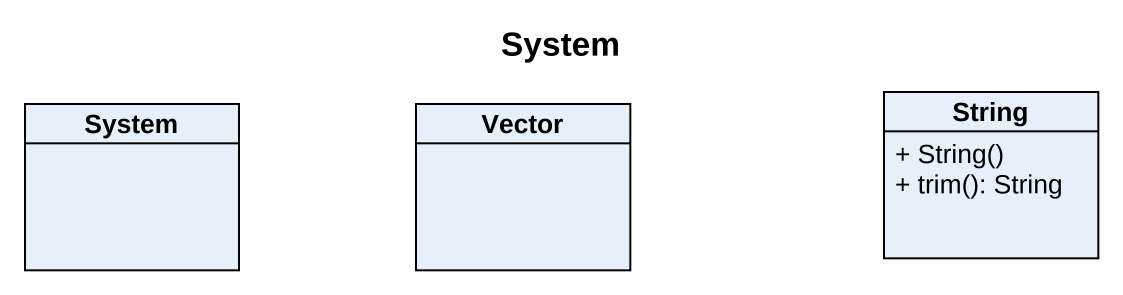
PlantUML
@startuml
title System
hide circle
hide empty members
skinparam classAttributeIconSize 0
class System
class Vector
class String {
  + String()
  + trim(): String
}
@enduml
